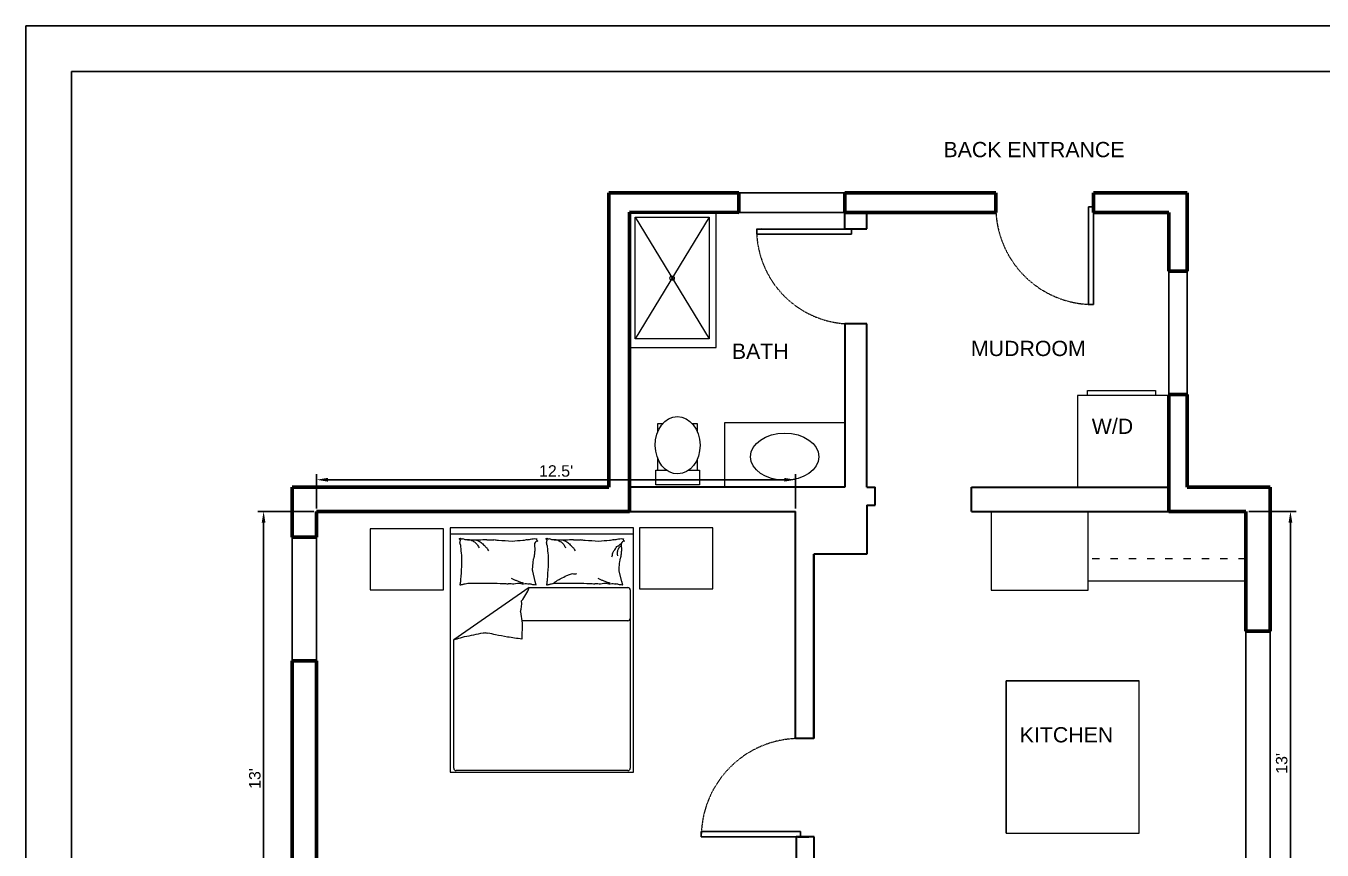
# Model space of a CAD drawing. Header units: millimetres. Extents: x 148 to 2418, y -847 to 707.
# Drawn here: x 151.8 to 576.8, y -448.2 to -177.8 of the extents above; entities that cross this region are included whole.
import ezdxf

# ---------------------------------------------------------------- set-up
doc = ezdxf.new("R2010")
doc.units = ezdxf.units.MM
doc.linetypes.add('ACAD_ISO03W100', pattern=[30, 12, -18])
for name, color, linetype in [('A-DECK-LITE', 250, 'Continuous'), ('A-DETL-FINE', 250, 'Continuous'), ('A-DETL-LITE', 250, 'Continuous'), ('A-DIMS-CRIT', 250, 'Continuous'), ('A-ROOM-NAME', 250, 'Continuous'), ('A-WALL-EXTR-HEVY', 250, 'Continuous'), ('A-WALL-INTR-MEDM', 250, 'Continuous'), ('Title Blocks', 250, 'Continuous')]:
    doc.layers.add(name, color=color, linetype=linetype)
doc.styles.get("Standard").update_dxf_attribs({"font": 'Arial.ttf'})
doc.dimstyles.new('ISO-25', dxfattribs={"dimtxt": 2.5, "dimasz": 2.5, "dimexe": 1.25, "dimexo": 0.625, "dimtad": 1, "dimtxsty": 'Standard', "dimcen": 2.5, "dimadec": 0, "dimazin": 0, "dimtfac": 1, "dimtmove": 0, "dimatfit": 3, "dimfxl": 1, "dimarcsym": 0})

# ---------------------------------------------------------------- blocks, each defined once
blk = doc.blocks.new('*D19')
at = {"layer": 'A-DIMS-CRIT', "color": 0, "lineweight": -2, "transparency": 16777216}
for p, q in [((246.16, -337.07), (227.86, -337.07)), ((229.74, -340.82), (229.73, -508.56)), ((246.15, -512.31), (227.86, -512.31))]:
    blk.add_line(p, q, dxfattribs=at)
at = {"layer": 'A-DIMS-CRIT', "color": 0, "transparency": 16777216}
for points in [[(229.11, -340.82), (230.36, -340.82), (229.74, -337.07)], [(229.11, -508.56), (230.36, -508.56), (229.73, -512.31)]]:
    blk.add_solid(points, dxfattribs=at)
at = {"layer": 'Defpoints', "color": 0, "transparency": 16777216}
for p in [(247.1, -337.07), (229.73, -512.31), (247.09, -512.31)]:
    blk.add_point(p, dxfattribs=at)
at = {"layer": 'A-DIMS-CRIT', "color": 0, "transparency": 16777216, "insert": (226.88, -424.69), "char_height": 3.75, "attachment_point": 5, "rotation": 89.9979}
blk.add_mtext("13'", dxfattribs=at)
blk = doc.blocks.new('*D20')
at = {"layer": 'A-DIMS-CRIT', "color": 0, "lineweight": -2, "transparency": 16777216}
for p, q in [((247.1, -336.14), (247.1, -324.81)), ((400.44, -326.69), (250.85, -326.69)), ((404.19, -336.14), (404.19, -324.81))]:
    blk.add_line(p, q, dxfattribs=at)
at = {"layer": 'A-DIMS-CRIT', "color": 0, "transparency": 16777216}
for points in [[(250.85, -326.06), (250.85, -327.31), (247.1, -326.69)], [(400.44, -326.06), (400.44, -327.31), (404.19, -326.69)]]:
    blk.add_solid(points, dxfattribs=at)
at = {"layer": 'Defpoints', "color": 0, "transparency": 16777216}
for p in [(247.1, -326.69), (247.1, -337.07), (404.19, -337.07)]:
    blk.add_point(p, dxfattribs=at)
at = {"layer": 'A-DIMS-CRIT', "color": 0, "transparency": 16777216, "insert": (325.64, -323.83), "char_height": 3.75, "attachment_point": 5}
blk.add_mtext("12.5'", dxfattribs=at)
blk = doc.blocks.new('*D29')
at = {"layer": 'A-DIMS-CRIT', "color": 0, "lineweight": -2, "transparency": 16777216}
for p, q in [((552.76, -337.07), (568.33, -337.07)), ((566.45, -340.82), (566.45, -498.64)), ((552.76, -502.39), (568.33, -502.39))]:
    blk.add_line(p, q, dxfattribs=at)
at = {"layer": 'A-DIMS-CRIT', "color": 0, "transparency": 16777216}
for points in [[(565.83, -340.82), (567.08, -340.82), (566.45, -337.07)], [(565.83, -498.64), (567.08, -498.64), (566.45, -502.39)]]:
    blk.add_solid(points, dxfattribs=at)
at = {"layer": 'Defpoints', "color": 0, "transparency": 16777216}
for p in [(551.82, -337.07), (551.82, -502.39), (566.45, -502.39)]:
    blk.add_point(p, dxfattribs=at)
at = {"layer": 'A-DIMS-CRIT', "color": 0, "transparency": 16777216, "insert": (563.6, -419.73), "char_height": 3.75, "attachment_point": 5, "rotation": 90}
blk.add_mtext("13'", dxfattribs=at)

msp = doc.modelspace()

# ---------------------------------------------------------------- linework, layer by layer
at = {"layer": 'A-DECK-LITE', "lineweight": 5}
for p, q in [((469.823, -232.587), (462.593, -232.587)), ((501.823, -232.587), (508.094, -232.587))]:
    msp.add_line(p, q, dxfattribs=at)
at = {"layer": 'A-DETL-FINE', "lineweight": 9}
for p, q in [((378.127, -238.968), (349.743, -238.968)), ((349.743, -238.968), (349.743, -283.287)), ((351.536, -280.511), (351.536, -240.598)), ((351.536, -240.598), (375.849, -240.598)), ((351.536, -240.598), (375.849, -280.511)), ((375.849, -240.598), (351.536, -280.511)), ((375.849, -240.598), (375.849, -280.511)), ((378.127, -283.287), (378.127, -238.968)), ((375.849, -280.511), (351.536, -280.511)), ((349.743, -283.287), (378.127, -283.287)), ((499.851, -299.073), (499.851, -297.377)), ((499.851, -297.377), (522.195, -297.377)), ((522.195, -297.377), (522.195, -299.073)), ((526.573, -299.073), (496.573, -299.073)), ((496.573, -299.073), (496.573, -329.073)), ((522.195, -299.073), (499.851, -299.073)), ((526.573, -329.073), (526.573, -298.733)), ((381.027, -329.073), (381.027, -307.961)), ((381.027, -307.961), (420.377, -307.961)), ((420.377, -307.961), (420.377, -329.073)), ((359.047, -323.591), (361.954, -323.591)), ((369.116, -323.591), (371.962, -323.591)), ((420.377, -329.073), (381.027, -329.073)), ((468.323, -337.073), (468.323, -362.881)), ((500.077, -362.881), (500.077, -337.073)), ((351.028, -342.477), (290.95, -342.477)), ((290.95, -342.477), (290.95, -422.581)), ((351.028, -422.581), (351.028, -342.477)), ((351.028, -344.575), (290.95, -344.575)), ((318.802, -360.032), (317.975, -356.725)), ((347.209, -360.032), (346.381, -356.725)), ((319.103, -361.235), (318.802, -360.032)), ((347.51, -361.235), (347.209, -360.032)), ((500.077, -359.846), (551.823, -359.846)), ((316.844, -362.044), (292.088, -379.162)), ((316.844, -362.044), (349.193, -362.044)), ((349.994, -362.845), (349.994, -421.293)), ((468.323, -362.881), (500.077, -362.881)), ((313.939, -369.96), (314.486, -373.781)), ((349.193, -372.962), (314.369, -372.962)), ((314.486, -373.781), (314.416, -378.993)), ((292.088, -421.293), (292.088, -379.162)), ((473.198, -442.641), (473.198, -392.641)), ((473.198, -392.641), (516.823, -392.641)), ((516.823, -392.641), (473.198, -392.641)), ((473.198, -392.641), (473.198, -442.641)), ((516.823, -442.641), (516.823, -392.641)), ((290.95, -422.581), (351.028, -422.581)), ((349.193, -422.094), (292.889, -422.094)), ((473.198, -442.641), (516.823, -442.641))]:
    msp.add_line(p, q, dxfattribs=at)
at = {"layer": 'A-DETL-FINE', "linetype": 'ACAD_ISO03W100', "lineweight": 9, "ltscale": 0.002}
for q in [(486.65, -337.073), (551.823, -337.073)]:
    msp.add_line((486.65, -337.073), q, dxfattribs=at)
at = {"layer": 'A-DETL-FINE', "linetype": 'ACAD_ISO03W100', "lineweight": 9, "ltscale": 0.2}
msp.add_line((551.823, -352.61), (500.077, -352.61), dxfattribs=at)
at = {"layer": 'A-DETL-FINE', "lineweight": 9}
for points in [[(359.047, -310.845), (359.047, -308.234), (360.693, -308.234)], [(370.264, -308.234), (371.962, -308.234), (371.962, -310.922)], [(359.047, -323.591), (359.047, -319.826)], [(371.962, -319.904), (371.962, -323.591)], [(371.962, -323.591), (372.672, -323.591), (372.672, -328.409), (358.337, -328.409), (358.337, -323.591), (359.047, -323.591)]]:
    msp.add_lwpolyline(points, dxfattribs=at)
for points in [[(264.697, -342.769), (264.697, -362.795), (288.729, -362.795), (288.729, -342.769)], [(353.03, -342.477), (353.03, -362.503), (377.061, -362.503), (377.061, -342.477)]]:
    msp.add_lwpolyline(points, close=True, dxfattribs=at)
msp.add_circle((363.693, -260.554), 0.721, dxfattribs=at)
at = {"layer": 'A-DETL-FINE', "linetype": 'ACAD_ISO03W100', "lineweight": 9, "ltscale": 0.002}
for centre, radius, start, end in [((501.823, -237.207), 32, 179.99579, 270), ((422.483, -244.473), 31.1, 179.83154, 270.00515), ((405.467, -443.766), 32.199, 90, 180)]:
    msp.add_arc(centre, radius, start, end, dxfattribs=at)
at = {"layer": 'A-DETL-FINE', "lineweight": 9}
for centre, radius, start, end in [((293.856, -345.925), 0.137, 291.7883, 340.43603), ((293.926, -346.143), 0.0929, 340.43603, 101.89306), ((293.91, -344.968), 1.006, 274.30254, 291.7883), ((294.173, -346.11), 0.171, 201.9904, 281.89306), ((292.91, -346.926), 1.313, 338.57902, 8.13348), ((284.498, -349.473), 9.854, 8.13348, 12.10946), ((294.79, -346.506), 0.625, 158.57902, 201.9904), ((302.125, -347.017), 7.944, 187.6809, 192.10946), ((294.873, -344.907), 1.157, 239.34875, 274.30254), ((294.762, -348.211), 2.16, 59.34875, 84.74081), ((294.768, -379.209), 32.874, 84.74081, 88.09211), ((297.405, -342.457), 3.973, 254.06476, 274.21588), ((300.037, -343.209), 3.973, 233.91364, 254.06476), ((298.383, -406.319), 59.848, 88.09211, 90.57574), ((302.154, -344.684), 3.973, 216.17665, 233.91364), ((303.888, -338.173), 9.373, 242.76041, 249.13972), ((303.583, -346.638), 3.973, 198.43965, 216.17665), ((303.303, -381.354), 34.974, 90.57574, 94.80185), ((302.46, -344.521), 3.075, 231.61143, 242.76041), ((311.912, -335.935), 15.686, 226.18849, 231.61143), ((309.177, -342.55), 9.02, 219.03494, 226.18849), ((303.466, -334.791), 11.603, 267.46141, 274.80185), ((305.517, -340.346), 6.103, 259.81012, 267.46141), ((302.999, -367.523), 21.199, 79.81012, 83.9133), ((306.749, -388.672), 42.014, 83.9133, 90), ((314.795, -374.001), 27.343, 90, 97.54685), ((317.427, -355.996), 9.702, 97.54685, 105.74398), ((314.362, -334.304), 12.206, 278.43719, 285.74398), ((317.674, -339.599), 6.454, 270, 278.43719), ((319.801, -348.168), 1.369, 94.40021, 153.41948), ((338.282, -347.544), 19.699, 180, 186.23236), ((319.329, -342.432), 3.621, 258.72762, 270), ((319.799, -346.288), 0.526, 153.41948, 258.72762), ((322.263, -345.925), 0.137, 291.7883, 340.43603), ((322.333, -346.143), 0.0929, 340.43603, 101.89306), ((322.316, -344.968), 1.006, 274.30254, 291.7883), ((322.579, -346.11), 0.171, 201.9904, 281.89306), ((321.317, -346.926), 1.313, 338.57902, 8.13348), ((312.904, -349.473), 9.854, 8.13348, 12.10946), ((323.196, -346.506), 0.625, 158.57902, 201.9904), ((330.532, -347.017), 7.944, 187.6809, 192.10946), ((323.279, -344.907), 1.157, 239.34875, 274.30254), ((323.168, -348.211), 2.16, 59.34875, 84.74081), ((323.175, -379.209), 32.874, 84.74081, 88.09211), ((325.811, -342.457), 3.973, 254.06476, 274.21588), ((328.444, -343.209), 3.973, 233.91364, 254.06476), ((326.789, -406.319), 59.848, 88.09211, 90.57574), ((330.56, -344.684), 3.973, 216.17665, 233.91364), ((332.294, -338.173), 9.373, 242.76041, 249.13972), ((331.989, -346.638), 3.973, 198.43965, 216.17665), ((331.71, -381.354), 34.974, 90.57574, 94.80185), ((330.866, -344.521), 3.075, 231.61143, 242.76041), ((340.318, -335.935), 15.686, 226.18849, 231.61143), ((337.583, -342.55), 9.02, 219.03494, 226.18849), ((331.872, -334.791), 11.603, 267.46141, 274.80185), ((333.923, -340.346), 6.103, 259.81012, 267.46141), ((331.405, -367.523), 21.199, 79.81012, 83.9133), ((335.155, -388.672), 42.014, 83.9133, 90), ((343.201, -374.001), 27.343, 90, 97.54685), ((345.834, -355.996), 9.702, 97.54685, 105.74398), ((342.769, -334.304), 12.206, 278.43719, 285.74398), ((343.034, -343.585), 5.605, 297.20359, 314.90238), ((346.081, -339.599), 6.454, 270, 278.43719), ((344.352, -345.815), 3.599, 306.26407, 318.55709), ((348.208, -348.168), 1.369, 94.40021, 153.41948), ((366.688, -347.544), 19.699, 180, 186.23236), ((347.735, -342.432), 3.621, 258.72762, 270), ((348.205, -346.288), 0.526, 153.41948, 258.72762), ((330.865, -346.534), 36.57, 183.36875, 187.6809), ((321.797, -352.197), 27.184, 178.36691, 183.36875), ((304.672, -348.122), 1.975, 208.31676, 219.03494), ((310.518, -346.233), 8.018, 203.00277, 208.31676), ((305.711, -350.81), 12.701, 347.80162, 351.99495), ((353.112, -358.521), 35.327, 167.80162, 170.31563), ((326.752, -351.057), 8.17, 170.31563, 180), ((359.271, -346.534), 36.57, 183.36875, 187.6809), ((350.203, -352.197), 27.184, 178.36691, 183.36875), ((333.078, -348.122), 1.975, 208.31676, 219.03494), ((338.924, -346.233), 8.018, 203.00277, 208.31676), ((338.601, -350.397), 5.605, 343.48502, 354.36887), ((339.203, -348.368), 5.605, 332.60117, 343.48502), ((340.62, -345.991), 5.605, 314.90238, 332.60117), ((343.606, -349.961), 2.249, 341.2201, 0), ((342.189, -351.614), 3.666, 0, 14.68511), ((338.212, -346.901), 8.233, 338.18508, 341.2201), ((340.538, -346.96), 6.052, 334.64488, 338.18508), ((344.576, -347.815), 2.107, 318.55709, 334.64488), ((334.117, -350.81), 12.701, 347.80162, 351.99495), ((381.519, -358.521), 35.327, 167.80162, 170.31563), ((355.159, -351.057), 8.17, 170.31563, 180), ((839.712, -388.537), 546.13, 176.49514, 176.94504), ((349.262, -356.708), 54.68, 176.94504, 178.36691), ((291.769, -352.267), 26.385, 351.99495, 357.33512), ((315.266, -356.599), 2.712, 357.33512, 14.04519), ((868.119, -388.537), 546.13, 176.49514, 176.94504), ((377.668, -356.708), 54.68, 176.94504, 178.36691), ((320.175, -352.267), 26.385, 351.99495, 357.33512), ((343.672, -356.599), 2.712, 357.33512, 14.04519), ((307.027, -361.665), 12.864, 170.00164, 176.49514), ((293.446, -361.101), 0.774, 350.00164, 16.69777), ((294.215, -361.288), 0.0529, 16.69777, 97.12039), ((295.244, -364.637), 3.504, 97.12039, 106.22115), ((296.219, -363.891), 3.073, 106.22115, 117.28412), ((294.956, -359.172), 1.814, 282.86904, 297.28412), ((295.423, -354.953), 5.843, 273.57397, 282.86904), ((296.492, -314.028), 46.621, 270.28654, 273.57397), ((303.277, -131.554), 229.037, 269.02962, 270.28654), ((310.553, -226.066), 134.662, 267.39037, 269.02962), ((312.195, -312.146), 48.721, 265.38242, 267.39037), ((307.278, -417.015), 56.263, 85.38242, 87.25094), ((299.266, -386.265), 29.585, 64.68893, 66.51559), ((313.654, -369.962), 9.214, 87.25094, 101.55856), ((300.996, -387.017), 29.585, 66.51559, 68.34226), ((302.945, -387.783), 29.585, 68.34226, 70.57202), ((305.116, -388.548), 29.585, 70.57202, 72.80178), ((314.751, -354.951), 5.844, 263.56595, 281.55856), ((317.355, -356.1), 4.796, 252.61359, 263.56595), ((315.302, -369.938), 9.199, 72.61359, 80.5159), ((317.278, -371.976), 10.844, 80.5159, 85.91706), ((319.101, -361.272), 0.0367, 85.91706, 194.04494), ((335.433, -361.665), 12.864, 170.00164, 176.49514), ((321.852, -361.101), 0.774, 350.00164, 16.69777), ((322.621, -361.288), 0.0529, 16.69777, 97.12039), ((323.651, -364.637), 3.504, 97.12039, 106.22115), ((324.625, -363.891), 3.073, 106.22115, 117.28412), ((323.362, -359.172), 1.814, 282.86904, 297.28412), ((323.83, -354.953), 5.843, 273.57397, 282.86904), ((309.047, -335.997), 29.183, 302.13498, 305.82629), ((324.898, -314.028), 46.621, 270.28654, 273.57397), ((320.542, -348.452), 12.522, 296.49848, 302.13498), ((303.571, -306.783), 57.366, 294.32653, 296.49848), ((331.683, -131.554), 229.037, 269.02962, 270.28654), ((322.002, -339.137), 20.292, 290.67428, 294.32653), ((330.196, -355.311), 2.322, 274.08277, 290.67428), ((331.691, -346.608), 10.896, 266.4448, 274.08277), ((338.96, -226.066), 134.662, 267.39037, 269.02962), ((340.601, -312.146), 48.721, 265.38242, 267.39037), ((335.685, -417.015), 56.263, 85.38242, 87.25094), ((327.672, -386.265), 29.585, 64.68893, 66.51559), ((342.06, -369.962), 9.214, 87.25094, 101.55856), ((329.402, -387.017), 29.585, 66.51559, 68.34226), ((331.351, -387.783), 29.585, 68.34226, 70.57202), ((333.522, -388.548), 29.585, 70.57202, 72.80178), ((343.157, -354.951), 5.844, 263.56595, 281.55856), ((345.761, -356.1), 4.796, 252.61359, 263.56595), ((343.708, -369.938), 9.199, 72.61359, 80.5159), ((345.685, -371.976), 10.844, 80.5159, 85.91706), ((347.507, -361.272), 0.0367, 85.91706, 194.04494), ((302.741, -356.869), 15.022, 320.35546, 339.85116), ((349.193, -362.845), 0.801, 0, 90), ((307.167, -367.475), 7.214, 339.85116, 8.13558), ((349.193, -372.161), 0.801, 270, 0), ((288.41, -352.83), 26.33, 282.92554, 285.93519), ((265.337, -218.2), 162.793, 280.72756, 282.92554), ((302.064, -374.561), 2.328, 262.26962, 280.72756), ((304.272, -369.278), 7.776, 256.8096, 262.26962), ((282.838, -475.661), 100.762, 76.8096, 78.32586), ((288.731, -479.79), 103.653, 78.32586, 80.50498), ((271.909, -308.485), 73.501, 285.93519, 287.73639), ((289.441, -528.318), 151.399, 80.50498, 82.308), ((292.889, -421.293), 0.801, 180, 270), ((349.193, -421.293), 0.801, 270, 0)]:
    msp.add_arc(centre, radius, start, end, dxfattribs=at)
for centre, major_axis, ratio in [((365.505, -315.374), (-0.088, 9.409), 0.780876), ((400.621, -319.138), (-11.201, 0), 0.6920551)]:
    msp.add_ellipse(centre, major_axis=major_axis, ratio=ratio, dxfattribs=at)
at = {"layer": 'A-DETL-LITE', "lineweight": 25}
for p, q in [((385.627, -232.587), (420.377, -232.587)), ((420.377, -238.972), (385.627, -238.972)), ((422.483, -244.473), (391.425, -244.473)), ((391.425, -244.473), (391.425, -246.086)), ((391.425, -246.086), (422.483, -246.086)), ((423.975, -244.473), (392.875, -244.382)), ((422.483, -246.086), (422.483, -244.473)), ((526.573, -258.233), (526.573, -299.073)), ((532.546, -258.233), (532.546, -298.733)), ((239.09, -345.546), (239.09, -386.046)), ((247.096, -345.546), (247.096, -386.046)), ((551.823, -376.391), (551.823, -456.516)), ((559.824, -376.391), (559.823, -456.516)), ((405.829, -442.084), (373.267, -442.084)), ((373.267, -442.084), (373.267, -443.766)), ((405.601, -443.766), (373.267, -443.766)), ((405.467, -443.766), (373.267, -443.766)), ((373.267, -443.766), (373.267, -443.766)), ((373.267, -443.766), (405.467, -443.766)), ((405.601, -443.766), (373.267, -443.766)), ((373.267, -443.766), (373.267, -443.766)), ((373.267, -443.766), (405.601, -443.766)), ((373.267, -443.766), (405.829, -443.766)), ((405.467, -443.766), (405.467, -443.766)), ((405.601, -443.766), (405.601, -443.766)), ((405.829, -443.766), (405.829, -442.084))]:
    msp.add_line(p, q, dxfattribs=at)
at = {"layer": 'A-WALL-EXTR-HEVY', "lineweight": 60}
for p, q in [((385.627, -232.587), (342.912, -232.587)), ((342.912, -232.587), (342.912, -329.073)), ((385.627, -232.587), (342.912, -232.587)), ((342.912, -232.587), (342.912, -329.073)), ((385.627, -238.972), (385.627, -232.587)), ((385.627, -238.972), (385.627, -232.587)), ((469.823, -232.587), (420.377, -232.587)), ((420.377, -238.972), (420.377, -232.587)), ((469.823, -232.587), (420.377, -232.587)), ((420.377, -238.972), (420.377, -232.587)), ((469.823, -238.983), (469.823, -232.587)), ((469.823, -238.983), (469.823, -232.587)), ((501.823, -238.983), (501.823, -232.587)), ((501.823, -232.587), (532.546, -232.587)), ((501.823, -238.983), (501.823, -232.587)), ((501.823, -232.587), (532.546, -232.587)), ((532.546, -232.587), (532.546, -258.233)), ((532.546, -232.587), (532.546, -258.233)), ((349.743, -337.073), (349.743, -238.955)), ((385.627, -238.972), (349.743, -238.955)), ((349.743, -337.073), (349.743, -238.955)), ((385.627, -238.972), (349.743, -238.955)), ((349.743, -239.337), (349.743, -248.976)), ((349.743, -239.337), (349.743, -248.976)), ((420.377, -238.972), (469.823, -238.983)), ((420.377, -238.972), (469.823, -238.983)), ((526.573, -238.983), (501.823, -238.983)), ((526.573, -238.983), (501.823, -238.983)), ((526.573, -238.983), (526.573, -258.233)), ((526.573, -238.983), (526.573, -258.233)), ((526.573, -238.983), (526.573, -258.233)), ((526.573, -238.983), (526.573, -258.233)), ((526.573, -258.233), (532.546, -258.233)), ((526.573, -258.233), (532.546, -258.233)), ((526.573, -298.733), (532.546, -298.733)), ((526.573, -298.733), (532.546, -298.733)), ((526.573, -299.073), (526.573, -337.073)), ((526.573, -299.073), (526.573, -337.073)), ((532.546, -298.733), (532.546, -329.073)), ((532.546, -298.733), (532.546, -329.073)), ((239.09, -329.073), (239.09, -345.546)), ((239.09, -329.073), (342.912, -329.073)), ((532.546, -329.073), (559.824, -329.073)), ((559.824, -329.073), (559.824, -376.391)), ((349.743, -337.073), (247.096, -337.073)), ((247.096, -337.073), (247.096, -345.546)), ((551.823, -337.073), (526.573, -337.073)), ((551.823, -337.073), (526.573, -337.073)), ((551.823, -376.391), (551.823, -337.073)), ((551.823, -376.391), (551.823, -337.073)), ((551.823, -337.073), (551.823, -376.391)), ((551.823, -376.391), (551.823, -337.073)), ((551.823, -376.391), (551.823, -337.073)), ((551.823, -337.073), (551.823, -376.391)), ((247.096, -345.546), (239.09, -345.546)), ((551.823, -376.391), (559.824, -376.391)), ((551.823, -376.391), (559.824, -376.391)), ((551.823, -376.391), (559.824, -376.391)), ((551.823, -376.391), (559.824, -376.391)), ((239.09, -386.046), (239.09, -462.434)), ((239.09, -386.046), (239.09, -462.434)), ((247.096, -386.046), (239.09, -386.046)), ((247.096, -386.046), (247.09, -462.434))]:
    msp.add_line(p, q, dxfattribs=at)
at = {"layer": 'A-WALL-INTR-MEDM', "lineweight": 30}
for p, q in [((501.823, -237.207), (500.223, -237.207)), ((500.223, -237.207), (500.223, -269.242)), ((501.823, -237.207), (501.823, -269.207)), ((501.823, -269.242), (501.823, -237.207)), ((500.223, -269.242), (501.823, -269.242))]:
    msp.add_line(p, q, dxfattribs=at)
at = {"layer": 'A-WALL-INTR-MEDM', "lineweight": 35}
for p, q in [((420.377, -244.473), (420.377, -238.972)), ((427.573, -244.348), (427.573, -238.973)), ((427.573, -244.473), (420.377, -244.473)), ((427.579, -275.573), (420.377, -275.573)), ((420.377, -275.573), (420.377, -329.073)), ((427.579, -329.073), (427.579, -275.573)), ((420.377, -329.073), (349.743, -329.073)), ((427.579, -329.073), (430.329, -329.073)), ((427.579, -329.073), (430.329, -329.073)), ((430.329, -335.046), (430.329, -329.073)), ((461.823, -337.073), (461.823, -329.073)), ((461.823, -329.073), (526.573, -329.073)), ((427.579, -335.046), (430.329, -335.046)), ((427.579, -335.046), (427.579, -351.046)), ((349.435, -337.073), (404.185, -337.073)), ((404.185, -411.567), (404.185, -337.073)), ((461.823, -337.073), (527.932, -337.073)), ((427.579, -351.046), (410.158, -351.046)), ((410.158, -351.046), (410.158, -411.592)), ((410.158, -411.567), (410.158, -351.046)), ((410.158, -411.592), (404.185, -411.592)), ((404.32, -443.766), (404.32, -512.309)), ((410.293, -443.766), (404.32, -443.766)), ((404.32, -443.766), (404.32, -443.766)), ((404.942, -443.766), (408.55, -443.766)), ((410.293, -484.266), (410.293, -443.766))]:
    msp.add_line(p, q, dxfattribs=at)
at = {"layer": 'Title Blocks'}
for p, q in [((151.802, -177.821), (1504.734, -177.821)), ((151.802, -847.465), (151.802, -177.821)), ((166.802, -832.465), (166.802, -192.821)), ((166.802, -192.821), (1489.694, -192.821))]:
    msp.add_line(p, q, dxfattribs=at)

# ---------------------------------------------------------------- texts
at = {"layer": 'A-ROOM-NAME'}
for s, p in [('BACK ENTRANCE', (452.676, -220.879)), ('BATH', (383.284, -287.036)), ('MUDROOM', (461.697, -286.108)), ('W/D', (501.302, -311.643)), ('KITCHEN', (477.686, -412.847))]:
    msp.add_text(s, height=5, dxfattribs=at).set_placement(p)

# ---------------------------------------------------------------- dimensions: what is measured, and where the dimension line sits
at = {"layer": 'A-DIMS-CRIT'}
dim = msp.add_linear_dim(base=(247.096, -326.686), p1=(404.185, -337.073), p2=(247.096, -337.073), text="12.5'", dimstyle='ISO-25', override={"dimscale": 1.5}, dxfattribs=at)
dim.commit()
dim.dimension.update_dxf_attribs({"geometry": '*D20', "text_midpoint": (325.641, -323.833)})
dim = msp.add_aligned_dim(p1=(247.096, -337.073), p2=(247.09, -512.309), distance=-17.357, text="13'", dimstyle='ISO-25', override={"dimscale": 1.5}, dxfattribs=at)
dim.commit()
dim.dimension.update_dxf_attribs({"geometry": '*D19', "text_midpoint": (226.883, -424.69)})
dim = msp.add_linear_dim(base=(566.451, -502.391), p1=(551.823, -337.073), p2=(551.823, -502.391), angle=90, text="13'", dimstyle='ISO-25', override={"dimscale": 1.5}, dxfattribs=at)
dim.commit()
dim.dimension.update_dxf_attribs({"geometry": '*D29', "text_midpoint": (566.451, -419.732), "dimtype": 160})

doc.saveas('drawing.dxf')
